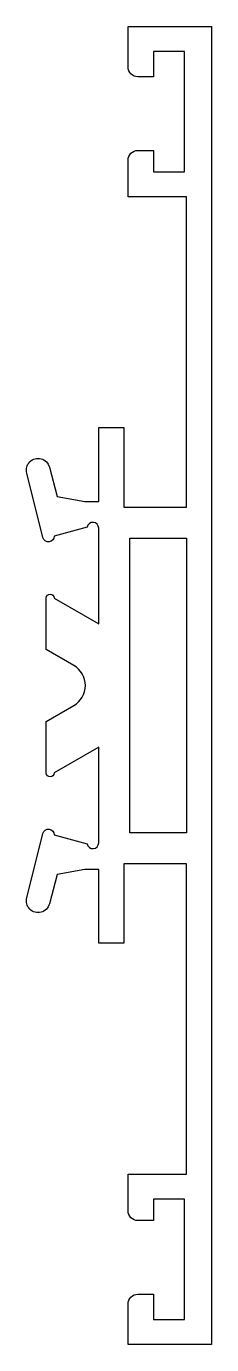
# Model space of a CAD drawing. Extents: x 179.7 to 189.2, y 170.8 to 238.8.
import ezdxf

# ---------------------------------------------------------------- set-up
doc = ezdxf.new("R2010")
doc.units = 0
doc.layers.get('0').update_dxf_attribs({"linetype": 'CONTINUOUS'})

msp = doc.modelspace()

# ---------------------------------------------------------------- linework, layer by layer
at = {"color": 7}
msp.add_lwpolyline([(182.755, 195.328, 0.044206), (182.667, 195.32), (181.242, 195.065), (180.845, 193.554, -1.019099), (179.687, 193.867), (180.508, 197.181, -0.888706), (181.099, 197.106), (182.794, 196.644, 0.910393), (183.389, 196.7), (183.389, 201.633), (181.089, 200.305, -1), (180.689, 200.305), (180.689, 202.961), (182.103, 203.777, 0.57735), (182.103, 205.856), (180.689, 206.672), (180.689, 209.327, -1), (181.089, 209.327), (183.389, 208), (183.389, 212.933, 0.910393), (182.794, 212.988), (181.099, 212.527, -0.888706), (180.508, 212.451), (179.687, 215.766, -1.019099), (180.845, 216.078), (181.242, 214.567), (182.667, 214.313, 0.044206), (182.755, 214.305), (183.389, 214.305), (183.389, 218.118), (184.689, 218.118), (184.689, 214.018), (187.903, 214.018), (187.903, 230.018), (184.903, 230.018), (184.903, 231.918, -0.414214), (185.403, 232.418), (186.203, 232.418), (186.203, 231.318), (187.803, 231.318), (187.803, 237.518), (186.203, 237.518), (186.203, 236.218), (185.403, 236.218, -0.414214), (184.903, 236.718), (184.903, 238.818), (189.203, 238.818), (189.203, 170.815), (184.903, 170.815), (184.903, 172.915, -0.414214), (185.403, 173.415), (186.203, 173.415), (186.203, 172.115), (187.803, 172.115), (187.803, 178.315), (186.203, 178.315), (186.203, 177.215), (185.403, 177.215, -0.414214), (184.903, 177.715), (184.903, 179.615), (187.903, 179.615), (187.903, 195.618), (184.689, 195.618), (184.689, 191.518), (183.389, 191.518), (183.389, 195.328)], format="xyb", close=True, dxfattribs=at)
msp.add_lwpolyline([(184.989, 212.418), (187.903, 212.418), (187.903, 197.218), (184.989, 197.218)], close=True, dxfattribs=at)

doc.saveas('drawing.dxf')
